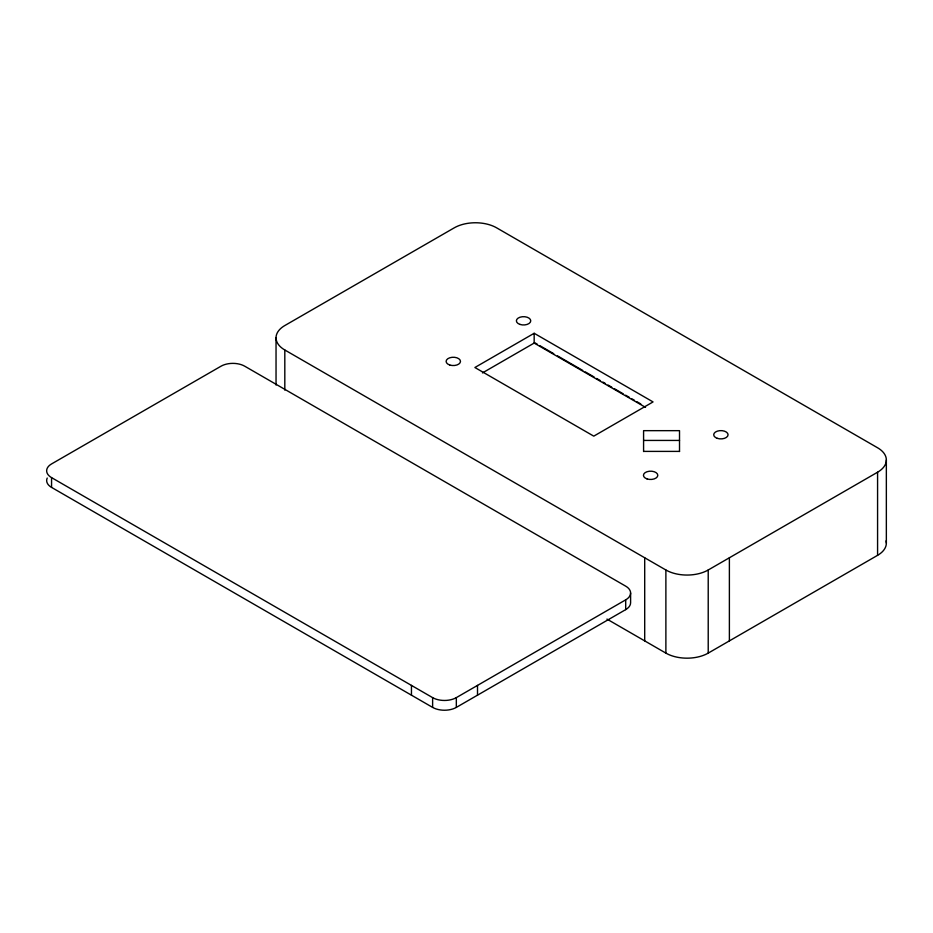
<?xml version="1.0" encoding="UTF-8"?>
<svg xmlns="http://www.w3.org/2000/svg" width="933" height="933" viewBox="0 0 933 933"><rect width="100%" height="100%" fill="white"/><g stroke="black" fill="none" stroke-linecap="round" stroke-linejoin="round"><path stroke-width="1.4" d="M534.166 333.279L474.885 367.509L593.773 436.143L653.053 401.925L534.166 333.279L534.166 343.064L645.543 407.371M482.454 372.92L534.166 343.064M51.56 477.626L432.62 697.627A16.771 9.68 0 0 0 456.33 697.627L625.693 599.849A16.771 9.68 0 0 0 625.693 586.157L244.726 366.202A16.771 9.68 0 0 0 221.016 366.202L51.56 463.934A16.771 9.68 0 0 0 51.56 477.626L51.56 487.399L432.62 707.401A16.771 9.68 0 0 0 456.33 707.401L625.693 609.622A16.771 9.68 0 0 0 630.603 602.776L630.603 593.003M284.81 349.992L665.882 569.993A29.938 17.284 0 0 0 708.217 569.993L877.58 472.215A29.938 17.284 0 0 0 877.58 447.77L496.613 227.827A29.938 17.284 0 0 0 454.266 227.827L284.81 325.547A29.938 17.284 0 0 0 284.81 349.992L284.81 390.122M606.951 619.092L665.882 653.112A29.938 17.284 0 0 0 708.217 653.112L877.58 555.333A29.938 17.284 0 0 0 886.093 540.848M643.583 440.434L679.516 440.434M643.583 451.397L679.516 451.397M534.819 342.773L537.338 344.23M539.869 345.688L553.747 353.7M557.526 355.881L582.752 370.448M585.283 371.905L594.111 377.002M596.63 378.46L600.42 380.641M602.94 382.098L605.459 383.556M607.989 385.014L611.768 387.195M614.287 388.653L623.127 393.761M625.646 395.207L629.425 397.4M631.956 398.858L634.475 400.315M636.994 401.761L640.784 403.954M886.35 459.992L886.35 543.111M877.58 472.215L877.58 555.333M729.384 557.771L729.384 640.889M708.217 569.993L708.217 653.112M679.516 451.502L679.516 430.661L643.583 430.661L643.583 451.502M665.882 569.993L665.882 653.112M644.703 557.771L644.703 640.889M625.693 599.849L625.693 609.622M477.509 685.405L477.509 695.178M456.33 697.627L456.33 707.401M432.62 697.627L432.62 707.401M411.453 685.405L411.453 695.178M276.04 337.769L276.04 385.061M51.56 487.399A16.771 9.68 0 0 1 47.221 478.046M717.29 438.347A7.184 4.152 0 0 0 728.067 434.755A7.184 4.152 0 0 0 717.29 431.163A7.184 4.152 0 0 0 717.29 438.347M519.961 324.416A7.184 4.152 0 0 0 530.749 320.824A7.184 4.152 0 0 0 519.961 317.232A7.184 4.152 0 0 0 519.961 324.416M449.694 364.99A7.184 4.152 0 0 0 460.482 361.398A7.184 4.152 0 0 0 449.694 357.805A7.184 4.152 0 0 0 449.694 364.99M647.024 478.909A7.184 4.152 0 0 0 657.8 475.317A7.184 4.152 0 0 0 647.024 471.725A7.184 4.152 0 0 0 647.024 478.909"/></g></svg>
